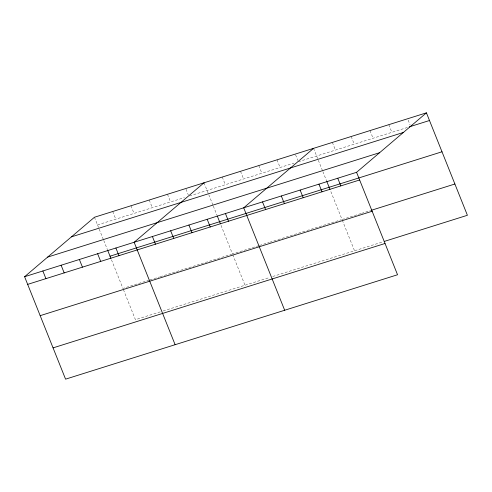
<?xml version="1.0" encoding="UTF-8"?>
<svg xmlns="http://www.w3.org/2000/svg" width="492" height="492" viewBox="0 0 492 492"><rect width="100%" height="100%" fill="white"/><g stroke="black" fill="none" stroke-linecap="round" stroke-linejoin="round"><path stroke-width="0.37" stroke-dasharray="2.46 1.84" d="M97.521 224.912L184.432 197.581M189.543 195.97L293.982 163.123M298.361 161.745L408.508 127.108M149.211 280.145L122.92 288.41L111.432 259.69M149.943 279.911L159.439 276.928M160.164 276.701L231.738 254.186M258.761 245.686L232.47 253.958L220.699 224.537M259.493 245.459L268.989 242.476M269.714 242.242L305.501 230.988M306.965 230.527L341.288 219.733M360.833 213.59L342.02 219.506L330.255 190.084M361.558 213.362L370.236 210.631M160.257 311.879L135.429 319.689L123.203 289.124M163.184 310.962L269.813 277.427M272.734 276.504L383.471 241.677M408.175 120.153L410.125 125.029M388.803 124.673L391.872 132.342M369.99 130.589L373.059 138.258M351.177 136.505L354.246 144.174M332.371 142.422L335.433 150.091M313.558 148.338L318.041 159.562M318.33 160.269L322.592 170.933M322.875 171.64L326.571 180.884M342.303 220.213L354.529 250.779M295.575 154.777L297.808 160.355M277.039 159.826L280.108 167.489M258.78 165.564L261.849 173.233M240.52 171.308L243.589 178.977M222.267 177.052L225.33 184.715M204.008 182.796L208.491 194.014M208.78 194.721L213.042 205.385M213.325 206.099L217.021 215.336M232.753 254.672L244.979 285.231M186.025 189.236L188.258 194.807M167.489 194.278L170.552 201.941M149.23 200.023L152.299 207.685M130.97 205.767L134.039 213.43M112.711 211.505L115.78 219.174M94.458 217.249L98.941 228.466M99.224 229.18L103.492 239.838M103.775 240.551L107.471 249.795"/><path stroke-width="0.74" d="M426.429 112.84L356.571 172.311L397.542 274.751L65.571 379.16L24.6 276.719L94.458 217.249L426.429 112.84L467.4 215.281L384.197 241.449M204.008 182.796L134.15 242.267L175.121 344.701M313.558 148.338L243.7 207.808L284.671 310.249M409.233 126.881L429.491 120.509M71.401 236.873L403.372 132.465M47.65 257.095L379.621 152.686M24.6 276.719L356.571 172.311M110.03 256.191L442.001 151.782M27.663 284.382L359.64 179.98M370.962 210.404L454.891 184.008M40.178 315.661L372.149 211.252M53.062 347.881L385.033 243.478M337.758 178.227L340.827 185.896M326.86 181.591L329.972 189.383M318.951 184.143L322.014 191.812M300.138 190.06L303.201 197.729M281.326 195.976L284.388 203.645M262.513 201.892L265.582 209.561M225.441 213.553L228.509 221.215M217.304 216.049L220.422 223.835M207.187 219.297L210.25 226.96M188.928 225.035L191.991 232.704M170.669 230.779L173.731 238.442M152.409 236.523L155.472 244.186M115.891 248.005L118.959 255.674M107.754 250.502L110.872 258.288M97.631 253.749L100.7 261.412M79.378 259.493L82.441 267.156M61.119 265.231L64.181 272.9M42.859 270.975L45.922 278.638"/></g></svg>
